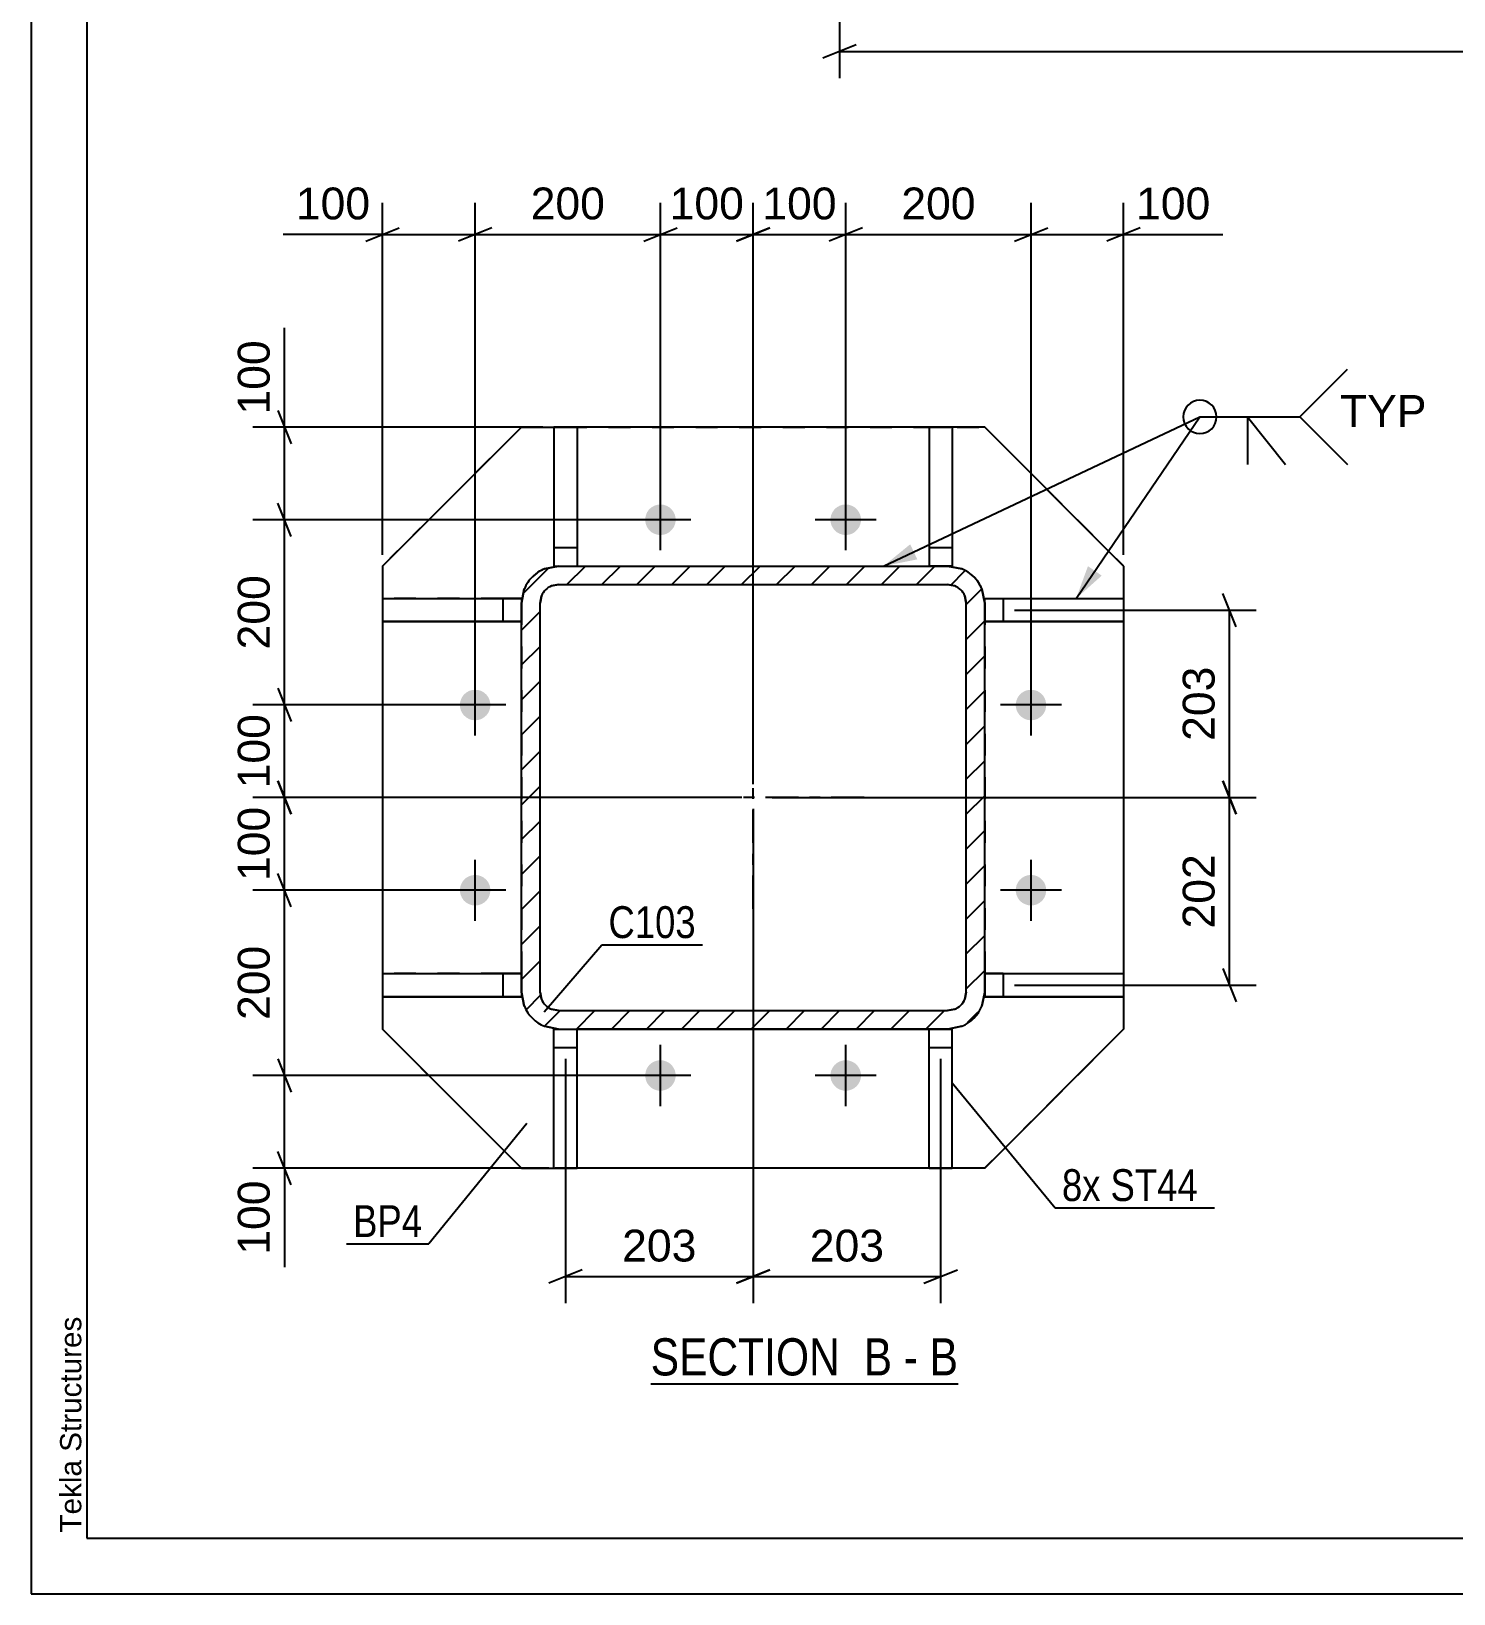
# Model space of a CAD drawing. Header units: millimetres. Extents: x -133 to 461, y -173 to 247.
# Drawn here: x -133.1 to -5.2, y -172.8 to -32.2 of the extents above; entities that cross this region are included whole.
import ezdxf

# ---------------------------------------------------------------- set-up
doc = ezdxf.new("R2010")
doc.units = ezdxf.units.MM
doc.linetypes.add('DXK_LINE_DOT2', pattern=[3.9198, 1.9599, -1.9599])
doc.linetypes.add('DXK_LINE_DOT3', pattern=[5.9187, 2.979, -0.9799, 0.9799, -0.9799])
doc.styles.add('Arial', font='ARIAL.TTF', dxfattribs={"height": 0.2})
doc.styles.add('Arial Narrow', font='ARIALN.TTF', dxfattribs={"height": 0.2})

# ---------------------------------------------------------------- blocks, each defined once
blk = doc.blocks.new('Unknown-284928886-1134')
at = {"color": 5, "linetype": 'Continuous'}
for p, q in [((-133.12, 247.21), (-133.12, -172.79)), ((-128.12, 242.21), (-128.12, -167.79)), ((-128.12, -167.79), (455.88, -167.79)), ((-133.12, -172.79), (460.88, -172.79))]:
    blk.add_line(p, q, dxfattribs=at)
at = {"color": 174, "linetype": 'Continuous', "style": 'Arial'}
blk.add_text('Tekla Structures', height=1.9102, rotation=90, dxfattribs=at).set_placement((-128.62, -167.29))
blk = doc.blocks.new('Unknown-284928886-11 - 2065')
at = {"color": 6, "linetype": 'Continuous'}
blk.add_line((-77.4, -153.9), (-49.75, -153.9), dxfattribs=at)
at = {"color": 0, "linetype": 'Continuous'}
for points in [[(-59.29, -153.15), (-59.29, -149.65), (-77.4, -149.65), (-77.4, -153.15)], [(-55.68, -153.15), (-55.68, -149.65), (-58.24, -149.65), (-58.24, -153.15)], [(-53.36, -153.15), (-53.36, -149.65), (-54.63, -149.65), (-54.63, -153.15)], [(-49.75, -153.15), (-49.75, -149.65), (-52.31, -149.65), (-52.31, -153.15)]]:
    blk.add_wipeout(points, dxfattribs=at)
at = {"color": 7, "linetype": 'Continuous', "style": 'Arial Narrow'}
for s, p in [('SECTION ', (-77.4, -153.15)), ('B', (-58.24, -153.15)), ('B', (-52.31, -153.15)), ('-', (-54.63, -153.15))]:
    blk.add_text(s, height=3.34, dxfattribs=at).set_placement(p)
blk = doc.blocks.new('Part-284928886-2184 - 2065')
at = {"linetype": 'Continuous'}
h = blk.add_hatch(dxfattribs=at)
h.set_pattern_fill('', scale=0.7, style=0, pattern_type=0)
h.set_pattern_definition([(45, (-47.6142, -82.385), (-1.571545, 1.571545), [])])
h.paths.add_polyline_path([(-47.36, -83.66), (-47.61, -82.39), (-48.34, -81.3), (-49.42, -80.58), (-50.69, -80.33), (-85.69, -80.33), (-86.97, -80.58), (-88.05, -81.3), (-88.77, -82.39), (-89.03, -83.66), (-89.03, -118.66), (-88.77, -119.94), (-88.05, -121.02), (-86.97, -121.74), (-85.69, -121.99), (-50.69, -121.99), (-49.42, -121.74), (-48.34, -121.02), (-47.61, -119.94), (-47.36, -118.66)])
h.paths.add_polyline_path([(-49.15, -119.3), (-49.52, -119.84), (-50.06, -120.2), (-50.69, -120.33), (-85.69, -120.33), (-86.33, -120.2), (-86.87, -119.84), (-87.23, -119.3), (-87.36, -118.66), (-87.36, -83.66), (-87.23, -83.02), (-86.87, -82.48), (-86.33, -82.12), (-85.69, -81.99), (-50.69, -81.99), (-50.06, -82.12), (-49.52, -82.48), (-49.15, -83.02), (-49.03, -83.66), (-49.03, -118.66)])
at = {"color": 7, "linetype": 'DXK_LINE_DOT2'}
for p, q in [((-86.97, -80.58), (-85.69, -80.33)), ((-85.69, -80.33), (-50.69, -80.33)), ((-85.69, -80.33), (-85.69, -80.33)), ((-50.69, -80.33), (-50.69, -80.33)), ((-50.69, -80.33), (-49.42, -80.58)), ((-89.03, -83.66), (-88.77, -82.39)), ((-47.61, -82.39), (-47.36, -83.66)), ((-89.03, -83.66), (-89.03, -118.66)), ((-87.23, -83.03), (-87.36, -83.66)), ((-87.36, -83.66), (-87.36, -83.66)), ((-87.36, -118.66), (-87.36, -83.66)), ((-87.23, -83.03), (-87.23, -83.02)), ((-49.15, -83.03), (-49.15, -83.02)), ((-49.03, -83.66), (-49.15, -83.03)), ((-49.03, -83.66), (-49.03, -83.66)), ((-49.03, -118.66), (-49.03, -83.66)), ((-47.36, -83.66), (-47.36, -118.66)), ((-88.77, -119.94), (-89.03, -118.66)), ((-87.36, -118.66), (-87.36, -118.66)), ((-87.36, -118.66), (-87.23, -119.3)), ((-49.15, -119.3), (-49.03, -118.66)), ((-49.03, -118.66), (-49.03, -118.66)), ((-47.36, -118.66), (-47.61, -119.94)), ((-86.33, -120.2), (-85.69, -120.33)), ((-85.69, -120.33), (-85.69, -120.33)), ((-85.69, -120.33), (-50.69, -120.33)), ((-50.69, -120.33), (-50.06, -120.2)), ((-50.69, -120.33), (-50.69, -120.33)), ((-85.69, -122), (-85.7, -122)), ((-85.69, -122), (-85.69, -121.99)), ((-85.69, -122), (-84.03, -122)), ((-50.69, -122), (-52.36, -122)), ((-50.69, -122), (-50.69, -121.99)), ((-50.68, -122), (-50.69, -122))]:
    blk.add_line(p, q, dxfattribs=at)
at = {"color": 2, "linetype": 'Continuous'}
for p, q in [((-85.69, -80.33), (-86.97, -80.58)), ((-85.69, -80.33), (-50.69, -80.33)), ((-49.42, -80.58), (-50.69, -80.33)), ((-88.77, -82.39), (-89.03, -83.66)), ((-86.33, -82.12), (-85.69, -81.99)), ((-85.69, -82), (-86.33, -82.12)), ((-85.69, -82), (-85.69, -81.99)), ((-85.69, -81.99), (-50.69, -81.99)), ((-85.69, -82), (-50.69, -82)), ((-50.69, -82), (-50.69, -81.99)), ((-50.69, -81.99), (-50.06, -82.12)), ((-50.06, -82.12), (-50.69, -82)), ((-47.36, -83.66), (-47.61, -82.39)), ((-89.03, -118.66), (-89.03, -83.66)), ((-87.36, -83.66), (-87.23, -83.02)), ((-87.36, -118.66), (-87.36, -83.66)), ((-49.15, -83.02), (-49.03, -83.66)), ((-49.03, -118.66), (-49.03, -83.66)), ((-47.36, -118.66), (-47.36, -83.66)), ((-89.03, -118.66), (-88.77, -119.94)), ((-87.23, -119.3), (-87.36, -118.66)), ((-49.03, -118.66), (-49.15, -119.3)), ((-47.61, -119.94), (-47.36, -118.66)), ((-88.77, -119.94), (-88.77, -119.94)), ((-88.77, -119.94), (-88.77, -119.94)), ((-85.69, -120.33), (-86.33, -120.2)), ((-85.69, -120.33), (-50.69, -120.33)), ((-50.06, -120.2), (-50.69, -120.33)), ((-47.61, -119.94), (-47.61, -119.94)), ((-47.61, -119.94), (-47.61, -119.94)), ((-85.7, -122), (-86.97, -121.74)), ((-86.97, -121.74), (-85.69, -121.99)), ((-85.69, -121.99), (-50.69, -121.99)), ((-52.36, -122), (-84.03, -122)), ((-50.69, -121.99), (-49.42, -121.74)), ((-49.42, -121.74), (-50.68, -122))]:
    blk.add_line(p, q, dxfattribs=at)
at = {"color": 7, "linetype": 'DXK_LINE_DOT3'}
for p, q in [((-68.19, -111.16), (-68.19, -91.16)), ((-58.19, -101.16), (-78.2, -101.16))]:
    blk.add_line(p, q, dxfattribs=at)
at = {"color": 7, "linetype": 'DXK_LINE_DOT2'}
for centre, radius, start, end in [((-85.69, -83.66), 3.33, 112.5, 157.5), ((-50.69, -83.66), 3.33, 22.5, 67.5), ((-85.69, -118.66), 1.67, 202.5, 247.5), ((-50.69, -118.66), 1.67, 292.5, 337.5)]:
    blk.add_arc(centre, radius, start, end, dxfattribs=at)
at = {"color": 2, "linetype": 'Continuous'}
for centre, radius, start, end in [((-85.69, -83.66), 3.33, 112.5, 157.5), ((-50.69, -83.66), 3.33, 22.5, 67.5), ((-85.69, -83.66), 1.67, 112.5, 157.5), ((-85.69, -83.66), 1.67, 112.5, 157.5), ((-50.69, -83.66), 1.67, 22.5, 67.5), ((-50.69, -83.66), 1.67, 22.5, 67.5), ((-85.69, -118.66), 1.67, 202.5, 247.5), ((-50.69, -118.66), 1.67, 292.5, 337.5), ((-85.69, -118.66), 3.33, 202.5, 247.5), ((-85.69, -118.66), 3.33, 202.5, 247.5), ((-50.69, -118.66), 3.33, 292.5, 337.5), ((-50.69, -118.66), 3.33, 292.5, 337.5)]:
    blk.add_arc(centre, radius, start, end, dxfattribs=at)
blk = doc.blocks.new('Part-284928886-2104 - 2065')
at = {"color": 2, "linetype": 'Continuous'}
for p, q in [((-45.69, -116.99), (-47.36, -116.99)), ((-45.69, -116.99), (-45.69, -119.08)), ((-45.69, -116.99), (-34.86, -117)), ((-34.86, -117), (-34.86, -119.08)), ((-47.36, -118.66), (-47.36, -119.08)), ((-47.36, -119.08), (-45.69, -119.08)), ((-45.69, -119.08), (-47.36, -119.08)), ((-47.36, -119.08), (-47.36, -119.08)), ((-47.36, -119.08), (-47.36, -119.08)), ((-45.69, -119.08), (-34.86, -119.08)), ((-34.86, -119.08), (-45.69, -119.08)), ((-34.86, -119.08), (-34.86, -119.08))]:
    blk.add_line(p, q, dxfattribs=at)
at = {"color": 7, "linetype": 'DXK_LINE_DOT2'}
for p, q in [((-47.36, -116.99), (-47.36, -118.66)), ((-47.36, -117), (-45.69, -117)), ((-45.69, -117), (-34.86, -117)), ((-45.69, -119.08), (-45.69, -119.08)), ((-34.86, -119.08), (-34.86, -119.08))]:
    blk.add_line(p, q, dxfattribs=at)
blk = doc.blocks.new('Part-284928886-2109 - 2065')
at = {"color": 2, "linetype": 'Continuous'}
for p, q in [((-47.36, -83.66), (-47.36, -83.24)), ((-47.36, -83.24), (-45.69, -83.24)), ((-45.69, -83.24), (-45.69, -85.33)), ((-45.69, -83.24), (-34.86, -83.25)), ((-34.86, -83.25), (-34.86, -85.33)), ((-47.36, -85.33), (-45.69, -85.33)), ((-45.69, -85.33), (-47.36, -85.33)), ((-45.69, -85.33), (-34.86, -85.33)), ((-34.86, -85.33), (-45.69, -85.33)), ((-34.86, -85.33), (-34.86, -85.33))]:
    blk.add_line(p, q, dxfattribs=at)
at = {"color": 7, "linetype": 'DXK_LINE_DOT2'}
for p, q in [((-47.36, -83.25), (-45.69, -83.25)), ((-47.36, -83.66), (-47.36, -85.33)), ((-45.69, -83.25), (-34.86, -83.25)), ((-47.36, -85.33), (-47.36, -85.33)), ((-45.69, -85.33), (-45.69, -85.33)), ((-34.86, -85.33), (-34.86, -85.33))]:
    blk.add_line(p, q, dxfattribs=at)
blk = doc.blocks.new('Part-284928886-2114 - 2065')
at = {"color": 2, "linetype": 'Continuous'}
for p, q in [((-101.53, -117), (-90.69, -116.99)), ((-101.53, -117), (-101.53, -117)), ((-101.53, -117), (-101.53, -119.08)), ((-90.69, -116.99), (-89.03, -116.99)), ((-90.69, -116.99), (-90.69, -119.08)), ((-101.53, -119.08), (-90.69, -119.08)), ((-90.69, -119.08), (-101.53, -119.08)), ((-90.69, -119.08), (-89.03, -119.08)), ((-89.03, -119.08), (-90.69, -119.08)), ((-89.03, -118.66), (-89.03, -119.08)), ((-89.03, -119.08), (-89.03, -119.08))]:
    blk.add_line(p, q, dxfattribs=at)
at = {"color": 7, "linetype": 'DXK_LINE_DOT2'}
for p, q in [((-90.69, -117), (-101.53, -117)), ((-89.03, -117), (-90.69, -117)), ((-89.03, -116.99), (-89.03, -117)), ((-89.03, -116.99), (-89.03, -118.66)), ((-90.69, -119.08), (-90.69, -119.08))]:
    blk.add_line(p, q, dxfattribs=at)
blk = doc.blocks.new('Part-284928886-2151 - 2065')
at = {"color": 2, "linetype": 'Continuous'}
for p, q in [((-89.03, -67.83), (-101.53, -80.33)), ((-89.03, -67.83), (-89.03, -67.83)), ((-89.03, -67.83), (-86.11, -67.83)), ((-52.36, -67.83), (-84.03, -67.83)), ((-47.36, -67.83), (-50.28, -67.83)), ((-34.86, -80.33), (-47.36, -67.83)), ((-47.36, -67.83), (-47.36, -67.83)), ((-101.53, -80.33), (-101.53, -80.33)), ((-101.53, -80.33), (-101.53, -83.25)), ((-34.86, -80.33), (-34.86, -80.33)), ((-34.86, -80.33), (-34.86, -83.25)), ((-101.53, -85.33), (-101.53, -117)), ((-34.86, -85.33), (-34.86, -117)), ((-101.53, -119.08), (-101.53, -122)), ((-34.86, -119.08), (-34.86, -122)), ((-101.53, -122), (-101.53, -122)), ((-89.03, -134.5), (-101.53, -122)), ((-47.36, -134.5), (-34.86, -122)), ((-89.03, -134.5), (-86.11, -134.5)), ((-89.03, -134.5), (-89.03, -134.5)), ((-52.36, -134.5), (-84.03, -134.5)), ((-47.36, -134.5), (-50.28, -134.5)), ((-47.36, -134.5), (-47.36, -134.5))]:
    blk.add_line(p, q, dxfattribs=at)
at = {"color": 7, "linetype": 'DXK_LINE_DOT2'}
for p, q in [((-101.53, -80.33), (-89.03, -67.83)), ((-89.03, -67.83), (-47.36, -67.83)), ((-86.11, -67.83), (-84.03, -67.83)), ((-50.28, -67.83), (-52.36, -67.83)), ((-47.36, -67.83), (-34.86, -80.33)), ((-101.53, -83.25), (-101.53, -85.33)), ((-34.86, -83.25), (-34.86, -85.33)), ((-101.53, -117), (-101.53, -119.08)), ((-34.86, -117), (-34.86, -119.08)), ((-89.03, -134.5), (-101.53, -122)), ((-34.86, -122), (-47.36, -134.5)), ((-34.86, -122), (-34.86, -122)), ((-47.36, -134.5), (-89.03, -134.5)), ((-86.11, -134.5), (-84.03, -134.5)), ((-50.28, -134.5), (-52.36, -134.5))]:
    blk.add_line(p, q, dxfattribs=at)
blk = doc.blocks.new('Part-284928886-2119 - 2065')
at = {"color": 2, "linetype": 'Continuous'}
for p, q in [((-101.53, -83.25), (-90.69, -83.24)), ((-101.53, -83.25), (-101.53, -83.25)), ((-101.53, -83.25), (-101.53, -85.33)), ((-90.69, -83.24), (-89.03, -83.24)), ((-90.69, -83.24), (-90.69, -85.33)), ((-89.03, -83.24), (-89.03, -83.66)), ((-101.53, -85.33), (-90.69, -85.33)), ((-90.69, -85.33), (-101.53, -85.33)), ((-90.69, -85.33), (-89.03, -85.33)), ((-89.03, -85.33), (-90.69, -85.33))]:
    blk.add_line(p, q, dxfattribs=at)
at = {"color": 7, "linetype": 'DXK_LINE_DOT2'}
for p, q in [((-90.69, -83.25), (-101.53, -83.25)), ((-89.03, -83.25), (-90.69, -83.25)), ((-89.03, -83.24), (-89.03, -83.25)), ((-89.03, -83.66), (-89.03, -85.33)), ((-90.69, -85.33), (-90.69, -85.33))]:
    blk.add_line(p, q, dxfattribs=at)
blk = doc.blocks.new('Bolt-284928886-2169 - 2065')
at = {"linetype": 'Continuous'}
for points in [[(-76.53, -77.54), (-76.81, -77.51), (-77.09, -77.42), (-77.34, -77.28), (-77.55, -77.08), (-77.72, -76.85), (-77.83, -76.59), (-77.89, -76.31), (-77.89, -76.02), (-77.83, -75.74), (-77.72, -75.48), (-77.55, -75.24), (-77.34, -75.05), (-77.09, -74.91), (-76.81, -74.82), (-76.53, -74.79), (-76.24, -74.82), (-75.97, -74.91), (-75.72, -75.05), (-75.51, -75.24), (-75.34, -75.48), (-75.22, -75.74), (-75.16, -76.02), (-75.16, -76.31), (-75.22, -76.59), (-75.34, -76.85), (-75.51, -77.08), (-75.72, -77.28), (-75.97, -77.42), (-76.24, -77.51)], [(-59.86, -77.54), (-60.15, -77.51), (-60.42, -77.42), (-60.67, -77.28), (-60.88, -77.08), (-61.05, -76.85), (-61.17, -76.59), (-61.23, -76.31), (-61.23, -76.02), (-61.17, -75.74), (-61.05, -75.48), (-60.88, -75.24), (-60.67, -75.05), (-60.42, -74.91), (-60.15, -74.82), (-59.86, -74.79), (-59.57, -74.82), (-59.3, -74.91), (-59.05, -75.05), (-58.84, -75.24), (-58.67, -75.48), (-58.55, -75.74), (-58.49, -76.02), (-58.49, -76.31), (-58.55, -76.59), (-58.67, -76.85), (-58.84, -77.08), (-59.05, -77.28), (-59.3, -77.42), (-59.57, -77.51)], [(-93.19, -94.21), (-93.48, -94.18), (-93.75, -94.09), (-94, -93.94), (-94.22, -93.75), (-94.38, -93.52), (-94.5, -93.26), (-94.56, -92.97), (-94.56, -92.69), (-94.5, -92.41), (-94.38, -92.14), (-94.22, -91.91), (-94, -91.72), (-93.75, -91.57), (-93.48, -91.49), (-93.19, -91.46), (-92.91, -91.49), (-92.63, -91.57), (-92.39, -91.72), (-92.17, -91.91), (-92, -92.14), (-91.89, -92.41), (-91.83, -92.69), (-91.83, -92.97), (-91.89, -93.26), (-92, -93.52), (-92.17, -93.75), (-92.39, -93.94), (-92.63, -94.09), (-92.91, -94.18)], [(-43.19, -94.21), (-43.48, -94.18), (-43.75, -94.09), (-44, -93.94), (-44.22, -93.75), (-44.38, -93.52), (-44.5, -93.26), (-44.56, -92.97), (-44.56, -92.69), (-44.5, -92.41), (-44.38, -92.14), (-44.22, -91.91), (-44, -91.72), (-43.75, -91.57), (-43.48, -91.49), (-43.19, -91.46), (-42.91, -91.49), (-42.63, -91.57), (-42.39, -91.72), (-42.17, -91.91), (-42, -92.14), (-41.89, -92.41), (-41.83, -92.69), (-41.83, -92.97), (-41.89, -93.26), (-42, -93.52), (-42.17, -93.75), (-42.39, -93.94), (-42.63, -94.09), (-42.91, -94.18)], [(-93.19, -110.87), (-93.48, -110.84), (-93.75, -110.75), (-94, -110.61), (-94.22, -110.42), (-94.38, -110.18), (-94.5, -109.92), (-94.56, -109.64), (-94.56, -109.35), (-94.5, -109.07), (-94.38, -108.81), (-94.22, -108.58), (-94, -108.38), (-93.75, -108.24), (-93.48, -108.15), (-93.19, -108.12), (-92.91, -108.15), (-92.63, -108.24), (-92.39, -108.38), (-92.17, -108.58), (-92, -108.81), (-91.89, -109.07), (-91.83, -109.35), (-91.83, -109.64), (-91.89, -109.92), (-92, -110.18), (-92.17, -110.42), (-92.39, -110.61), (-92.63, -110.75), (-92.91, -110.84)], [(-43.19, -110.87), (-43.48, -110.84), (-43.75, -110.75), (-44, -110.61), (-44.22, -110.42), (-44.38, -110.18), (-44.5, -109.92), (-44.56, -109.64), (-44.56, -109.35), (-44.5, -109.07), (-44.38, -108.81), (-44.22, -108.58), (-44, -108.38), (-43.75, -108.24), (-43.48, -108.15), (-43.19, -108.12), (-42.91, -108.15), (-42.63, -108.24), (-42.39, -108.38), (-42.17, -108.58), (-42, -108.81), (-41.89, -109.07), (-41.83, -109.35), (-41.83, -109.64), (-41.89, -109.92), (-42, -110.18), (-42.17, -110.42), (-42.39, -110.61), (-42.63, -110.75), (-42.91, -110.84)], [(-76.53, -127.54), (-76.81, -127.51), (-77.09, -127.42), (-77.34, -127.28), (-77.55, -127.08), (-77.72, -126.85), (-77.83, -126.59), (-77.89, -126.31), (-77.89, -126.02), (-77.83, -125.74), (-77.72, -125.48), (-77.55, -125.24), (-77.34, -125.05), (-77.09, -124.91), (-76.81, -124.82), (-76.53, -124.79), (-76.24, -124.82), (-75.97, -124.91), (-75.72, -125.05), (-75.51, -125.24), (-75.34, -125.48), (-75.22, -125.74), (-75.16, -126.02), (-75.16, -126.31), (-75.22, -126.59), (-75.34, -126.85), (-75.51, -127.08), (-75.72, -127.28), (-75.97, -127.42), (-76.24, -127.51)], [(-59.86, -127.54), (-60.15, -127.51), (-60.42, -127.42), (-60.67, -127.28), (-60.88, -127.08), (-61.05, -126.85), (-61.17, -126.59), (-61.23, -126.31), (-61.23, -126.02), (-61.17, -125.74), (-61.05, -125.48), (-60.88, -125.24), (-60.67, -125.05), (-60.42, -124.91), (-60.15, -124.82), (-59.86, -124.79), (-59.57, -124.82), (-59.3, -124.91), (-59.05, -125.05), (-58.84, -125.24), (-58.67, -125.48), (-58.55, -125.74), (-58.49, -126.02), (-58.49, -126.31), (-58.55, -126.59), (-58.67, -126.85), (-58.84, -127.08), (-59.05, -127.28), (-59.3, -127.42), (-59.57, -127.51)]]:
    blk.add_hatch(color=1, dxfattribs=at).paths.add_polyline_path(points)
at = {"color": 1, "linetype": 'Continuous'}
for p, q in [((-76.53, -78.91), (-76.53, -73.41)), ((-59.86, -78.91), (-59.86, -73.41)), ((-73.78, -76.16), (-79.28, -76.16)), ((-57.11, -76.16), (-62.61, -76.16)), ((-93.19, -95.58), (-93.19, -90.08)), ((-43.19, -95.58), (-43.19, -90.08)), ((-90.44, -92.83), (-95.94, -92.83)), ((-40.44, -92.83), (-45.94, -92.83)), ((-93.19, -112.25), (-93.19, -106.75)), ((-43.19, -112.25), (-43.19, -106.75)), ((-90.44, -109.5), (-95.94, -109.5)), ((-40.44, -109.5), (-45.94, -109.5)), ((-76.53, -128.91), (-76.53, -123.41)), ((-59.86, -128.91), (-59.86, -123.41)), ((-73.78, -126.16), (-79.28, -126.16)), ((-57.11, -126.16), (-62.61, -126.16))]:
    blk.add_line(p, q, dxfattribs=at)
blk = doc.blocks.new('Part-284928886-2189 - 2065')
at = {"color": 2, "linetype": 'Continuous'}
for p, q in [((-86.11, -122), (-84.03, -122)), ((-86.11, -134.5), (-86.11, -122)), ((-84.03, -134.5), (-84.03, -122)), ((-86.11, -123.66), (-84.03, -123.66)), ((-86.11, -134.5), (-84.03, -134.5))]:
    blk.add_line(p, q, dxfattribs=at)
at = {"color": 7, "linetype": 'DXK_LINE_DOT2'}
for p, q in [((-86.11, -122), (-84.03, -122)), ((-86.11, -123.66), (-84.03, -123.66)), ((-84.03, -134.5), (-86.11, -134.5))]:
    blk.add_line(p, q, dxfattribs=at)
blk = doc.blocks.new('Part-284928886-2194 - 2065')
at = {"color": 2, "linetype": 'Continuous'}
for p, q in [((-52.36, -122), (-50.28, -122)), ((-52.36, -134.5), (-52.36, -122)), ((-50.28, -134.5), (-50.28, -122)), ((-52.36, -123.66), (-50.28, -123.66)), ((-52.36, -134.5), (-50.28, -134.5))]:
    blk.add_line(p, q, dxfattribs=at)
at = {"color": 7, "linetype": 'DXK_LINE_DOT2'}
for p, q in [((-52.36, -122), (-50.28, -122)), ((-52.36, -123.66), (-50.28, -123.66)), ((-50.28, -134.5), (-52.36, -134.5))]:
    blk.add_line(p, q, dxfattribs=at)
blk = doc.blocks.new('Part-284928886-2199 - 2065')
at = {"color": 2, "linetype": 'Continuous'}
for p, q in [((-86.11, -67.83), (-86.11, -80.33)), ((-84.03, -67.83), (-86.11, -67.83)), ((-84.03, -67.83), (-84.03, -80.33)), ((-86.11, -78.66), (-84.03, -78.66)), ((-86.11, -80.33), (-85.71, -80.33)), ((-86.11, -80.33), (-85.7, -80.33))]:
    blk.add_line(p, q, dxfattribs=at)
at = {"color": 7, "linetype": 'DXK_LINE_DOT2'}
for p, q in [((-86.11, -67.83), (-84.03, -67.83)), ((-86.11, -78.66), (-84.03, -78.66)), ((-85.71, -80.33), (-84.03, -80.33)), ((-85.7, -80.33), (-84.03, -80.33)), ((-84.03, -80.33), (-84.03, -80.33))]:
    blk.add_line(p, q, dxfattribs=at)
blk = doc.blocks.new('Part-284928886-2204 - 2065')
at = {"color": 2, "linetype": 'Continuous'}
for p, q in [((-52.36, -67.83), (-52.36, -80.33)), ((-50.28, -67.83), (-52.36, -67.83)), ((-50.28, -67.83), (-50.28, -80.33)), ((-52.36, -78.66), (-50.28, -78.66)), ((-50.28, -80.33), (-50.69, -80.33)), ((-50.28, -80.33), (-50.68, -80.33))]:
    blk.add_line(p, q, dxfattribs=at)
at = {"color": 7, "linetype": 'DXK_LINE_DOT2'}
for p, q in [((-52.36, -67.83), (-50.28, -67.83)), ((-52.36, -78.66), (-52.36, -78.66)), ((-52.36, -78.66), (-50.28, -78.66)), ((-50.28, -78.66), (-50.28, -78.66)), ((-52.36, -80.33), (-52.36, -80.33)), ((-52.36, -80.33), (-52.36, -80.33)), ((-50.68, -80.33), (-52.36, -80.33)), ((-50.69, -80.33), (-52.36, -80.33))]:
    blk.add_line(p, q, dxfattribs=at)
blk = doc.blocks.new('StraightDimension-284928886-9025 - 2065')
at = {"color": 7, "linetype": 'Continuous'}
for p, q in [((-110.33, -67.83), (-110.33, -58.91)), ((-110.33, -67.83), (-110.33, -58.91)), ((-110.93, -66.33), (-109.73, -69.33)), ((-87.11, -67.83), (-113.18, -67.83)), ((-110.33, -76.16), (-110.33, -67.83)), ((-109.73, -77.66), (-110.93, -74.66)), ((-77.53, -76.16), (-113.18, -76.16))]:
    blk.add_line(p, q, dxfattribs=at)
at = {"color": 0}
blk.add_wipeout([(-111.08, -59.43), (-115.28, -59.43), (-115.28, -67.3), (-111.08, -67.3)], dxfattribs=at)
at = {"color": 3, "style": 'Arial'}
blk.add_text('100', height=2.865, rotation=90.0002, dxfattribs=at).set_placement((-111.68, -66.7))
blk = doc.blocks.new('StraightDimension-284928886-9120 - 2065')
at = {"color": 7, "linetype": 'Continuous'}
for p, q in [((-24.73, -85.79), (-25.93, -82.79)), ((-44.69, -84.29), (-22.93, -84.29)), ((-25.33, -101.16), (-25.33, -84.29)), ((-25.93, -99.66), (-24.73, -102.66)), ((-66.47, -101.16), (-22.93, -101.16))]:
    blk.add_line(p, q, dxfattribs=at)
at = {"color": 0}
blk.add_wipeout([(-26.08, -88.79), (-30.28, -88.79), (-30.28, -96.66), (-26.08, -96.66)], dxfattribs=at)
at = {"color": 3, "style": 'Arial'}
blk.add_text('203', height=2.865, rotation=90.0002, dxfattribs=at).set_placement((-26.68, -96.06))
blk = doc.blocks.new('StraightDimension-284928886-9092 - 2065')
at = {"color": 7, "linetype": 'Continuous'}
for p, q in [((-68.19, -102.16), (-68.19, -146.65)), ((-85.07, -124.66), (-85.07, -146.65)), ((-83.57, -143.65), (-86.57, -144.85)), ((-85.07, -144.25), (-68.19, -144.25)), ((-69.69, -144.85), (-66.69, -143.65))]:
    blk.add_line(p, q, dxfattribs=at)
at = {"color": 0}
blk.add_wipeout([(-72.7, -143.5), (-72.7, -139.3), (-80.57, -139.3), (-80.57, -143.5)], dxfattribs=at)
at = {"color": 3, "style": 'Arial'}
blk.add_text('203', height=2.865, dxfattribs=at).set_placement((-79.97, -142.9))
blk = doc.blocks.new('StraightDimension-284928886-9028 - 2065')
at = {"color": 7, "linetype": 'Continuous'}
for p, q in [((-110.93, -99.66), (-109.73, -102.66)), ((-69.19, -101.16), (-113.18, -101.16)), ((-110.33, -109.5), (-110.33, -101.16)), ((-109.73, -111), (-110.93, -108)), ((-94.19, -109.5), (-113.18, -109.5))]:
    blk.add_line(p, q, dxfattribs=at)
at = {"color": 0}
blk.add_wipeout([(-111.08, -101.4), (-115.28, -101.4), (-115.28, -109.27), (-111.08, -109.27)], dxfattribs=at)
at = {"color": 3, "style": 'Arial'}
blk.add_text('100', height=2.865, rotation=90.0002, dxfattribs=at).set_placement((-111.68, -108.67))
blk = doc.blocks.new('StraightDimension-284928886-13366 - 2065')
at = {"color": 7, "linetype": 'Continuous'}
for p, q in [((-59.86, -75.16), (-59.86, -47.64)), ((-43.19, -91.83), (-43.19, -47.64)), ((-58.36, -49.89), (-61.36, -51.09)), ((-59.86, -50.49), (-43.19, -50.49)), ((-44.69, -51.09), (-41.69, -49.89))]:
    blk.add_line(p, q, dxfattribs=at)
at = {"color": 0}
blk.add_wipeout([(-47.59, -49.74), (-47.59, -45.54), (-55.46, -45.54), (-55.46, -49.74)], dxfattribs=at)
at = {"color": 3, "style": 'Arial'}
blk.add_text('200', height=2.865, dxfattribs=at).set_placement((-54.86, -49.14))
blk = doc.blocks.new('StraightDimension-284928886-9029 - 2065')
at = {"color": 7, "linetype": 'Continuous'}
for p, q in [((-109.73, -111), (-110.93, -108)), ((-94.19, -109.5), (-113.18, -109.5)), ((-110.33, -126.16), (-110.33, -109.5)), ((-110.93, -124.66), (-109.73, -127.66)), ((-77.53, -126.16), (-113.18, -126.16))]:
    blk.add_line(p, q, dxfattribs=at)
at = {"color": 0}
blk.add_wipeout([(-111.08, -113.9), (-115.28, -113.9), (-115.28, -121.77), (-111.08, -121.77)], dxfattribs=at)
at = {"color": 3, "style": 'Arial'}
blk.add_text('200', height=2.865, rotation=90.0002, dxfattribs=at).set_placement((-111.68, -121.17))
blk = doc.blocks.new('StraightDimension-284928886-9026 - 2065')
at = {"color": 7, "linetype": 'Continuous'}
for p, q in [((-109.73, -77.66), (-110.93, -74.66)), ((-77.53, -76.16), (-113.18, -76.16)), ((-110.33, -92.83), (-110.33, -76.16)), ((-110.93, -91.33), (-109.73, -94.33)), ((-94.19, -92.83), (-113.18, -92.83))]:
    blk.add_line(p, q, dxfattribs=at)
at = {"color": 0}
blk.add_wipeout([(-111.08, -80.56), (-115.28, -80.56), (-115.28, -88.43), (-111.08, -88.43)], dxfattribs=at)
at = {"color": 3, "style": 'Arial'}
blk.add_text('200', height=2.865, rotation=90.0002, dxfattribs=at).set_placement((-111.68, -87.83))
blk = doc.blocks.new('StraightDimension-284928886-9091 - 2065')
at = {"color": 7, "linetype": 'Continuous'}
for p, q in [((-68.19, -102.16), (-68.19, -146.65)), ((-51.32, -124.66), (-51.32, -146.65)), ((-66.69, -143.65), (-69.69, -144.85)), ((-68.19, -144.25), (-51.32, -144.25)), ((-52.82, -144.85), (-49.82, -143.65))]:
    blk.add_line(p, q, dxfattribs=at)
at = {"color": 0}
blk.add_wipeout([(-55.82, -143.5), (-55.82, -139.3), (-63.69, -139.3), (-63.69, -143.5)], dxfattribs=at)
at = {"color": 3, "style": 'Arial'}
blk.add_text('203', height=2.865, dxfattribs=at).set_placement((-63.09, -142.9))
blk = doc.blocks.new('StraightDimension-284928886-9027 - 2065')
at = {"color": 7, "linetype": 'Continuous'}
for p, q in [((-110.93, -91.33), (-109.73, -94.33)), ((-94.19, -92.83), (-113.18, -92.83)), ((-110.33, -101.16), (-110.33, -92.83)), ((-109.73, -102.66), (-110.93, -99.66)), ((-69.19, -101.16), (-113.18, -101.16))]:
    blk.add_line(p, q, dxfattribs=at)
at = {"color": 0}
blk.add_wipeout([(-111.08, -93.06), (-115.28, -93.06), (-115.28, -100.93), (-111.08, -100.93)], dxfattribs=at)
at = {"color": 3, "style": 'Arial'}
blk.add_text('100', height=2.865, rotation=90.0002, dxfattribs=at).set_placement((-111.68, -100.33))
blk = doc.blocks.new('StraightDimension-284928886-9030 - 2065')
at = {"color": 7, "linetype": 'Continuous'}
for p, q in [((-110.93, -124.66), (-109.73, -127.66)), ((-77.53, -126.16), (-113.18, -126.16)), ((-110.33, -134.5), (-110.33, -126.16)), ((-109.73, -136), (-110.93, -133)), ((-87.11, -134.5), (-113.18, -134.5)), ((-110.33, -134.5), (-110.33, -143.42)), ((-110.33, -134.5), (-110.33, -143.42))]:
    blk.add_line(p, q, dxfattribs=at)
at = {"color": 0}
blk.add_wipeout([(-111.08, -135.02), (-115.28, -135.02), (-115.28, -142.89), (-111.08, -142.89)], dxfattribs=at)
at = {"color": 3, "style": 'Arial'}
blk.add_text('100', height=2.865, rotation=90.0002, dxfattribs=at).set_placement((-111.68, -142.29))
blk = doc.blocks.new('StraightDimension-284928886-9121 - 2065')
at = {"color": 7, "linetype": 'Continuous'}
for p, q in [((-24.73, -102.66), (-25.93, -99.66)), ((-66.47, -101.16), (-22.93, -101.16)), ((-25.33, -118.04), (-25.33, -101.16)), ((-25.93, -116.54), (-24.73, -119.54)), ((-44.69, -118.04), (-22.93, -118.04))]:
    blk.add_line(p, q, dxfattribs=at)
at = {"color": 0}
blk.add_wipeout([(-26.08, -105.66), (-30.28, -105.66), (-30.28, -113.54), (-26.08, -113.54)], dxfattribs=at)
at = {"color": 3, "style": 'Arial'}
blk.add_text('202', height=2.865, rotation=90.0002, dxfattribs=at).set_placement((-26.68, -112.94))
blk = doc.blocks.new('StraightDimension-284928886-13365 - 2065')
at = {"color": 7, "linetype": 'Continuous'}
for p, q in [((-43.19, -91.83), (-43.19, -47.64)), ((-34.86, -79.33), (-34.86, -47.64)), ((-44.69, -51.09), (-41.69, -49.89)), ((-43.19, -50.49), (-34.86, -50.49)), ((-33.36, -49.89), (-36.36, -51.09)), ((-34.86, -50.49), (-25.94, -50.49)), ((-34.86, -50.49), (-25.94, -50.49))]:
    blk.add_line(p, q, dxfattribs=at)
at = {"color": 0}
blk.add_wipeout([(-26.46, -49.74), (-26.46, -45.54), (-34.34, -45.54), (-34.34, -49.74)], dxfattribs=at)
at = {"color": 3, "style": 'Arial'}
blk.add_text('100', height=2.865, dxfattribs=at).set_placement((-33.74, -49.14))
blk = doc.blocks.new('StraightDimension-284928886-13367 - 2065')
at = {"color": 7, "linetype": 'Continuous'}
for p, q in [((-68.19, -99.94), (-68.19, -47.64)), ((-59.86, -75.16), (-59.86, -47.64)), ((-69.69, -51.09), (-66.69, -49.89)), ((-68.19, -50.49), (-59.86, -50.49)), ((-58.36, -49.89), (-61.36, -51.09))]:
    blk.add_line(p, q, dxfattribs=at)
at = {"color": 0}
blk.add_wipeout([(-60.09, -49.74), (-60.09, -45.54), (-67.96, -45.54), (-67.96, -49.74)], dxfattribs=at)
at = {"color": 3, "style": 'Arial'}
blk.add_text('100', height=2.865, dxfattribs=at).set_placement((-67.36, -49.14))
blk = doc.blocks.new('StraightDimension-284928886-13368 - 2065')
at = {"color": 7, "linetype": 'Continuous'}
for p, q in [((-76.53, -75.16), (-76.53, -47.64)), ((-68.19, -99.94), (-68.19, -47.64)), ((-78.03, -51.09), (-75.03, -49.89)), ((-76.53, -50.49), (-68.19, -50.49)), ((-66.69, -49.89), (-69.69, -51.09))]:
    blk.add_line(p, q, dxfattribs=at)
at = {"color": 0}
blk.add_wipeout([(-68.43, -49.74), (-68.43, -45.54), (-76.3, -45.54), (-76.3, -49.74)], dxfattribs=at)
at = {"color": 3, "style": 'Arial'}
blk.add_text('100', height=2.865, dxfattribs=at).set_placement((-75.7, -49.14))
blk = doc.blocks.new('StraightDimension-284928886-13369 - 2065')
at = {"color": 7, "linetype": 'Continuous'}
for p, q in [((-93.19, -91.83), (-93.19, -47.64)), ((-76.53, -75.16), (-76.53, -47.64)), ((-91.69, -49.89), (-94.69, -51.09)), ((-93.19, -50.49), (-76.53, -50.49)), ((-78.03, -51.09), (-75.03, -49.89))]:
    blk.add_line(p, q, dxfattribs=at)
at = {"color": 0}
blk.add_wipeout([(-80.93, -49.74), (-80.93, -45.54), (-88.8, -45.54), (-88.8, -49.74)], dxfattribs=at)
at = {"color": 3, "style": 'Arial'}
blk.add_text('200', height=2.865, dxfattribs=at).set_placement((-88.2, -49.14))
blk = doc.blocks.new('StraightDimension-284928886-13370 - 2065')
at = {"color": 7, "linetype": 'Continuous'}
for p, q in [((-101.53, -79.32), (-101.53, -47.64)), ((-93.19, -91.83), (-93.19, -47.64)), ((-101.53, -50.49), (-110.45, -50.49)), ((-101.53, -50.49), (-110.45, -50.49)), ((-103.03, -51.09), (-100.03, -49.89)), ((-101.53, -50.49), (-93.19, -50.49)), ((-91.69, -49.89), (-94.69, -51.09))]:
    blk.add_line(p, q, dxfattribs=at)
at = {"color": 0}
blk.add_wipeout([(-102.05, -49.74), (-102.05, -45.54), (-109.92, -45.54), (-109.92, -49.74)], dxfattribs=at)
at = {"color": 3, "style": 'Arial'}
blk.add_text('100', height=2.865, dxfattribs=at).set_placement((-109.32, -49.14))
blk = doc.blocks.new('StraightDimension-284928886-1879 - 1225')
at = {"color": 7, "linetype": 'Continuous'}
for p, q in [((-60.42, 53.95), (-60.42, -36.43)), ((62.5, 53.88), (62.5, -36.43)), ((-58.92, -33.43), (-61.92, -34.63)), ((61, -34.63), (64, -33.43)), ((-60.42, -34.03), (62.5, -34.03))]:
    blk.add_line(p, q, dxfattribs=at)
at = {"color": 0}
blk.add_wipeout([(5.29, -33.28), (5.29, -29.08), (-3.22, -29.08), (-3.22, -33.28)], dxfattribs=at)
at = {"color": 3, "style": 'Arial Narrow'}
blk.add_text('1475', height=2.863, dxfattribs=at).set_placement((-2.62, -32.68))
blk = doc.blocks.new('MarkSet-284928886-9210 - 2065')
at = {"color": 0}
for points in [[(-36.94, -137.46), (-36.94, -134.46), (-40.41, -134.46), (-40.41, -137.46)], [(-28.19, -137.46), (-28.19, -134.46), (-36.04, -134.46), (-36.04, -137.46)]]:
    blk.add_wipeout(points, dxfattribs=at)
for points in [[(-36.94, -137.46), (-36.94, -134.46), (-40.41, -134.46), (-40.41, -137.46)], [(-28.19, -137.46), (-28.19, -134.46), (-36.04, -134.46), (-36.04, -137.46)]]:
    blk.add_wipeout(points, dxfattribs=at)
at = {"color": 30, "linetype": 'Continuous'}
for p, q in [((-50.28, -126.83), (-41.01, -138.06)), ((-41.01, -138.06), (-26.69, -138.06))]:
    blk.add_line(p, q, dxfattribs=at)
at = {"color": 3, "style": 'Arial Narrow'}
for s, p in [('8x', (-40.41, -137.46)), ('ST44', (-36.04, -137.46))]:
    blk.add_text(s, height=2.863, dxfattribs=at).set_placement(p)
blk = doc.blocks.new('Mark-284928886-9157 - 2065')
at = {"color": 0}
blk.add_wipeout([(-73.35, -113.8), (-73.35, -110.8), (-81.2, -110.8), (-81.2, -113.8)], dxfattribs=at)
blk.add_wipeout([(-73.35, -113.8), (-73.35, -110.8), (-81.2, -110.8), (-81.2, -113.8)], dxfattribs=at)
at = {"color": 30, "linetype": 'Continuous'}
for p, q in [((-86.98, -120.44), (-81.8, -114.4)), ((-81.8, -114.4), (-72.75, -114.4))]:
    blk.add_line(p, q, dxfattribs=at)
at = {"color": 3, "style": 'Arial Narrow'}
blk.add_text('C103', height=2.863, dxfattribs=at).set_placement((-81.2, -113.8))
blk = doc.blocks.new('WeldMark-284928886-10191 - 2065')
at = {"linetype": 'Continuous'}
for points in [[(-53.42, -79.73), (-56.45, -80.33), (-54.06, -78.37)], [(-36.83, -81.19), (-39.14, -83.25), (-38.07, -80.34)]]:
    blk.add_hatch(color=30, dxfattribs=at).paths.add_polyline_path(points)
at = {"color": 30, "linetype": 'Continuous'}
for p, q in [((-56.45, -80.33), (-28, -66.91)), ((-39.14, -83.25), (-28, -66.91)), ((-28, -66.91), (-19, -66.91))]:
    blk.add_line(p, q, dxfattribs=at)
at = {"color": 3, "linetype": 'Continuous'}
for q in [(-20.29, -71.19), (-23.72, -71.19)]:
    blk.add_line((-23.72, -66.91), q, dxfattribs=at)
for start, end in [(90, 270), (270, 90)]:
    blk.add_arc((-28, -66.91), 1.5, start, end, dxfattribs=at)
at = {"color": 0, "linetype": 'Continuous'}
blk.add_wipeout([(-7.63, -67.81), (-7.63, -64.81), (-15.4, -64.81), (-15.4, -67.81)], dxfattribs=at)
blk.add_wipeout([(-7.63, -67.81), (-7.63, -64.81), (-15.4, -64.81), (-15.4, -67.81)], dxfattribs=at)
at = {"color": 3, "linetype": 'Continuous'}
for q in [(-14.72, -62.62), (-14.72, -71.19)]:
    blk.add_line((-19, -66.91), q, dxfattribs=at)
at = {"color": 3, "linetype": 'Continuous', "style": 'Arial'}
blk.add_text('TYP', height=2.865, dxfattribs=at).set_placement((-15.4, -67.81))
blk = doc.blocks.new('Mark-284928886-9226 - 2065')
at = {"color": 0}
blk.add_wipeout([(-97.95, -140.7), (-97.95, -137.7), (-104.17, -137.7), (-104.17, -140.7)], dxfattribs=at)
blk.add_wipeout([(-97.95, -140.7), (-97.95, -137.7), (-104.17, -137.7), (-104.17, -140.7)], dxfattribs=at)
at = {"color": 30, "linetype": 'Continuous'}
for p in [(-88.55, -130.48), (-104.77, -141.3)]:
    blk.add_line(p, (-97.35, -141.3), dxfattribs=at)
at = {"color": 3, "style": 'Arial Narrow'}
blk.add_text('BP4', height=2.863, dxfattribs=at).set_placement((-104.17, -140.7))

msp = doc.modelspace()

# ---------------------------------------------------------------- block references
for name in ['Unknown-284928886-1134', 'Part-284928886-2151 - 2065', 'Part-284928886-2199 - 2065', 'Part-284928886-2204 - 2065', 'Bolt-284928886-2169 - 2065', 'Part-284928886-2184 - 2065', 'Part-284928886-2119 - 2065', 'Part-284928886-2109 - 2065', 'Part-284928886-2114 - 2065', 'Part-284928886-2104 - 2065', 'Part-284928886-2189 - 2065', 'Part-284928886-2194 - 2065']:
    msp.add_blockref(name, (0, 0))

# ---------------------------------------------------------------- next in the draw order: block references
for name in ['StraightDimension-284928886-1879 - 1225', 'StraightDimension-284928886-9025 - 2065', 'StraightDimension-284928886-9120 - 2065', 'Unknown-284928886-11 - 2065']:
    msp.add_blockref(name, (0, 0))

# ---------------------------------------------------------------- next in the draw order: block references
for name in ['StraightDimension-284928886-13366 - 2065', 'StraightDimension-284928886-9026 - 2065', 'StraightDimension-284928886-9092 - 2065']:
    msp.add_blockref(name, (0, 0))

# ---------------------------------------------------------------- next in the draw order: block references
for name in ['StraightDimension-284928886-13365 - 2065', 'StraightDimension-284928886-9028 - 2065']:
    msp.add_blockref(name, (0, 0))

# ---------------------------------------------------------------- next in the draw order: block references
for name in ['WeldMark-284928886-10191 - 2065', 'StraightDimension-284928886-9091 - 2065', 'StraightDimension-284928886-9029 - 2065']:
    msp.add_blockref(name, (0, 0))

# ---------------------------------------------------------------- next in the draw order: block references
for name in ['StraightDimension-284928886-9027 - 2065', 'StraightDimension-284928886-9121 - 2065', 'Mark-284928886-9157 - 2065', 'StraightDimension-284928886-9030 - 2065', 'MarkSet-284928886-9210 - 2065']:
    msp.add_blockref(name, (0, 0))

# ---------------------------------------------------------------- next in the draw order: block references
for name in ['StraightDimension-284928886-13367 - 2065', 'Mark-284928886-9226 - 2065']:
    msp.add_blockref(name, (0, 0))

# ---------------------------------------------------------------- next in the draw order: block references
msp.add_blockref('StraightDimension-284928886-13368 - 2065', (0, 0))

# ---------------------------------------------------------------- next in the draw order: block references
msp.add_blockref('StraightDimension-284928886-13369 - 2065', (0, 0))

# ---------------------------------------------------------------- next in the draw order: block references
msp.add_blockref('StraightDimension-284928886-13370 - 2065', (0, 0))

doc.saveas('drawing.dxf')
